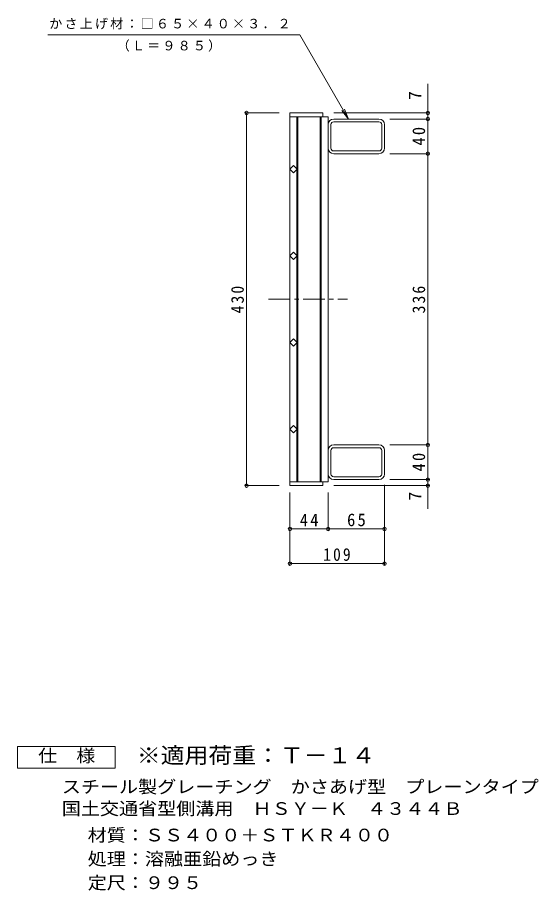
# Model space of a CAD drawing. Units: millimetres, scale not verified. Extents: x -755 to 851, y -688 to 539.
# Drawn here: x 251 to 851, y -506 to 501 of the extents above; entities that cross this region are included whole.
import ezdxf
from ezdxf.enums import TextEntityAlignment as Align

# ---------------------------------------------------------------- set-up
doc = ezdxf.new("R2010")
doc.units = ezdxf.units.MM
doc.header["$LTSCALE"] = 5
doc.header["$PDMODE"] = 32
doc.header["$PDSIZE"] = 4
doc.linetypes.add('CHAIN1', pattern=[8, 5, -1, 1, -1])
for name, color, linetype, lineweight in [('B-1', 2, 'Continuous', 9), ('B-2', 3, 'Continuous', 9), ('B-4', 7, 'Continuous', 9), ('B-5', 7, 'Continuous', 9), ('F-4_F-4ﾚｲﾔ', 2, 'Continuous', 9)]:
    doc.layers.add(name, color=color, linetype=linetype, lineweight=lineweight)
doc.layers.add('F-5_F-5ﾚｲﾔ', color=2, linetype='Continuous')
doc.styles.add('ＭＳ ゴシック', font='')
doc.styles.get('ＭＳ ゴシック').set_extended_font_data('MS Gothic')

msp = doc.modelspace()

# ---------------------------------------------------------------- linework, layer by layer
at = {"layer": 'B-1'}
for p, q in [((667.428, 383.726), (615.228, 383.726)), ((608.828, 377.326), (608.828, 350.126)), ((612.028, 350.126), (612.028, 377.326)), ((667.428, 380.526), (615.228, 380.526)), ((670.628, 350.126), (670.628, 377.326)), ((673.828, 350.126), (673.828, 377.326)), ((615.228, 346.926), (667.428, 346.926)), ((667.428, 343.726), (615.228, 343.726)), ((608.828, 1.326), (608.828, -25.874)), ((612.028, 1.326), (612.028, -25.874)), ((667.428, 7.726), (615.228, 7.726)), ((615.228, 4.526), (667.428, 4.526)), ((670.628, 1.326), (670.628, -25.874)), ((673.828, 1.326), (673.828, -25.874)), ((667.428, -29.074), (615.228, -29.074)), ((667.428, -32.274), (615.228, -32.274))]:
    msp.add_line(p, q, dxfattribs=at)
for centre, radius, start, end in [((615.228, 377.326), 6.4, 90, 180), ((667.428, 377.326), 6.4, 0, 90), ((615.228, 377.326), 3.2, 90, 180), ((667.428, 377.326), 3.2, 0, 90), ((615.228, 350.126), 6.4, 180, 270), ((615.228, 350.126), 3.2, 180, 270), ((667.428, 350.126), 6.4, 270, 0), ((667.428, 350.126), 3.2, 270, 0), ((615.228, 1.326), 6.4, 90, 180), ((615.228, 1.326), 3.2, 90, 180), ((667.428, 1.326), 6.4, 0, 90), ((667.428, 1.326), 3.2, 0, 90), ((615.228, -25.874), 6.4, 180, 270), ((615.228, -25.874), 3.2, 180, 270), ((667.428, -25.874), 3.2, 270, 0), ((667.428, -25.874), 6.4, 270, 0)]:
    msp.add_arc(centre, radius, start, end, dxfattribs=at)
at = {"layer": 'B-2'}
for p, q in [((564.828, 390.726), (602.828, 390.726)), ((564.828, 390.726), (564.828, -39.274)), ((564.828, 386.226), (608.828, 386.226)), ((572.828, 386.226), (572.828, 326.211)), ((573.828, 386.226), (573.828, 225.726)), ((599.828, 386.226), (599.828, 225.726)), ((600.828, 386.226), (600.828, 225.726)), ((602.828, 390.726), (602.828, 386.226)), ((608.828, 386.226), (608.828, 225.726)), ((572.828, 325.24), (572.828, 226.211)), ((572.828, 126.211), (572.828, 225.241)), ((573.828, -34.774), (573.828, 225.726)), ((599.828, -34.774), (599.828, 225.726)), ((600.828, -34.774), (600.828, 225.726)), ((608.828, -34.774), (608.828, 225.726)), ((572.828, 26.211), (572.828, 125.241)), ((572.828, -34.774), (572.828, 25.241)), ((564.828, -34.774), (608.828, -34.774)), ((564.828, -39.274), (602.828, -39.274)), ((602.828, -39.274), (602.828, -34.774))]:
    msp.add_line(p, q, dxfattribs=at)
at = {"layer": 'B-2', "linetype": 'CHAIN1'}
msp.add_line((540.012, 175.726), (631.017, 175.726), dxfattribs=at)
at = {"layer": 'B-2'}
for points in [[(573.314, 325.726), (569.071, 321.483), (564.828, 325.726), (569.071, 329.968)], [(573.314, 125.726), (569.071, 129.969), (564.828, 125.726), (569.071, 121.483)], [(573.314, 25.726), (569.071, 29.969), (564.828, 25.726), (569.071, 21.483)]]:
    msp.add_lwpolyline(points, close=True, dxfattribs=at)
for points in [[(564.828, 225.726), (569.071, 229.968), (573.314, 225.726)], [(564.828, 225.726), (569.071, 221.483), (573.314, 225.726)]]:
    msp.add_lwpolyline(points, dxfattribs=at)
at = {"layer": 'B-4'}
for p, q in [((723.828, -65.855), (723.828, 424.198)), ((552.328, 390.726), (513.328, 390.726)), ((514.828, -39.274), (514.828, 390.726)), ((615.328, 390.726), (725.328, 390.726)), ((679.928, 383.726), (725.328, 383.726)), ((679.928, 343.726), (725.328, 343.726)), ((679.928, 7.726), (725.328, 7.726)), ((552.328, -39.274), (513.328, -39.274)), ((615.328, -39.274), (725.328, -39.274)), ((673.828, -38.374), (673.828, -130.774)), ((679.928, -32.274), (725.328, -32.274)), ((564.828, -47.274), (564.828, -130.774)), ((608.828, -47.274), (608.828, -90.774)), ((564.828, -89.274), (673.828, -89.274)), ((564.828, -129.274), (673.828, -129.274))]:
    msp.add_line(p, q, dxfattribs=at)
for p in [(514.828, 390.726), (723.828, 390.726), (723.828, 383.726), (723.828, 343.726), (723.828, 7.726), (514.828, -39.274), (723.828, -32.274), (723.828, -39.274), (564.828, -89.274), (608.828, -89.274), (673.828, -89.274), (564.828, -129.274), (673.828, -129.274)]:
    msp.add_point(p, dxfattribs=at)
at = {"layer": 'B-5'}
for p, q in [((285.672, 480.726), (576.335, 480.726)), ((632.338, 383.726), (576.335, 480.726)), ((632.338, 383.726), (624.728, 393.643)), ((632.338, 383.726), (627.554, 395.274))]:
    msp.add_line(p, q, dxfattribs=at)
at = {"layer": 'F-4_F-4ﾚｲﾔ'}
msp.add_lwpolyline([(250.757, -365.121), (250.757, -340.12), (363.257, -340.12), (363.257, -365.121)], close=True, dxfattribs=at)

# ---------------------------------------------------------------- texts
at = {"layer": 'B-4', "color": 2, "style": 'ＭＳ ゴシック'}
for p in [(720.828, 405.84), (720.828, -56.404)]:
    msp.add_text('7', height=14.66, rotation=90, dxfattribs=at).set_placement(p, align=Align.BOTTOM_LEFT)
at = {"layer": 'B-4', "color": 2, "char_height": 14.66, "attachment_point": 7, "rotation": 90, "style": 'ＭＳ ゴシック'}
for s, insert in [('\\T1.27;\\W0.95;40', (720.828, 353.101)), ('\\T1.27;\\W0.9;430', (511.828, 159.476)), ('\\T1.27;\\W0.9;336', (720.828, 159.476)), ('\\T1.27;\\W0.95;40', (720.828, -22.899))]:
    msp.add_mtext(s, dxfattribs=dict(at, insert=insert))
at = {"layer": 'B-4', "color": 2, "char_height": 14.66, "attachment_point": 7, "style": 'ＭＳ ゴシック'}
for s, insert in [('\\T1.27;\\W0.95;44', (576.203, -86.274)), ('\\T1.27;\\W0.95;65', (630.703, -86.274)), ('\\T1.27;\\W0.9;109', (603.078, -126.274))]:
    msp.add_mtext(s, dxfattribs=dict(at, insert=insert))
at = {"layer": 'B-5', "char_height": 11, "attachment_point": 7, "style": 'ＭＳ ゴシック'}
for s, insert in [('\\T1.17;かさ上げ材：□６５×４０×３．２', (287.439, 487.126)), ('\\T1.17;（Ｌ＝９８５）', (365.183, 461.506))]:
    msp.add_mtext(s, dxfattribs=dict(at, insert=insert))
at = {"layer": 'F-4_F-4ﾚｲﾔ', "style": 'ＭＳ ゴシック', "width": 1.1}
for s, p in [('仕\u3000様', (274.507, -362.621)), ('スチール製グレーチング\u3000かさあげ型\u3000プレーンタイプ', (301.801, -398.461)), ('国土交通省型側溝用\u3000ＨＳＹ－Ｋ\u3000４３４４Ｂ', (301.801, -423.605)), ('材質：ＳＳ４００＋ＳＴＫＲ４００', (331.658, -454.166)), ('処理：溶融亜鉛めっき', (331.658, -481.667)), ('定尺：９９５', (331.658, -509.167))]:
    msp.add_text(s, height=14.66, dxfattribs=at).set_placement(p, align=Align.BOTTOM_LEFT)
at = {"layer": 'F-5_F-5ﾚｲﾔ', "color": 3, "style": 'ＭＳ ゴシック', "width": 1.1}
msp.add_text('※適用荷重：Ｔ－１４', height=18.33, dxfattribs=at).set_placement((388.257, -365.121), align=Align.BOTTOM_LEFT)

doc.saveas('drawing.dxf')
